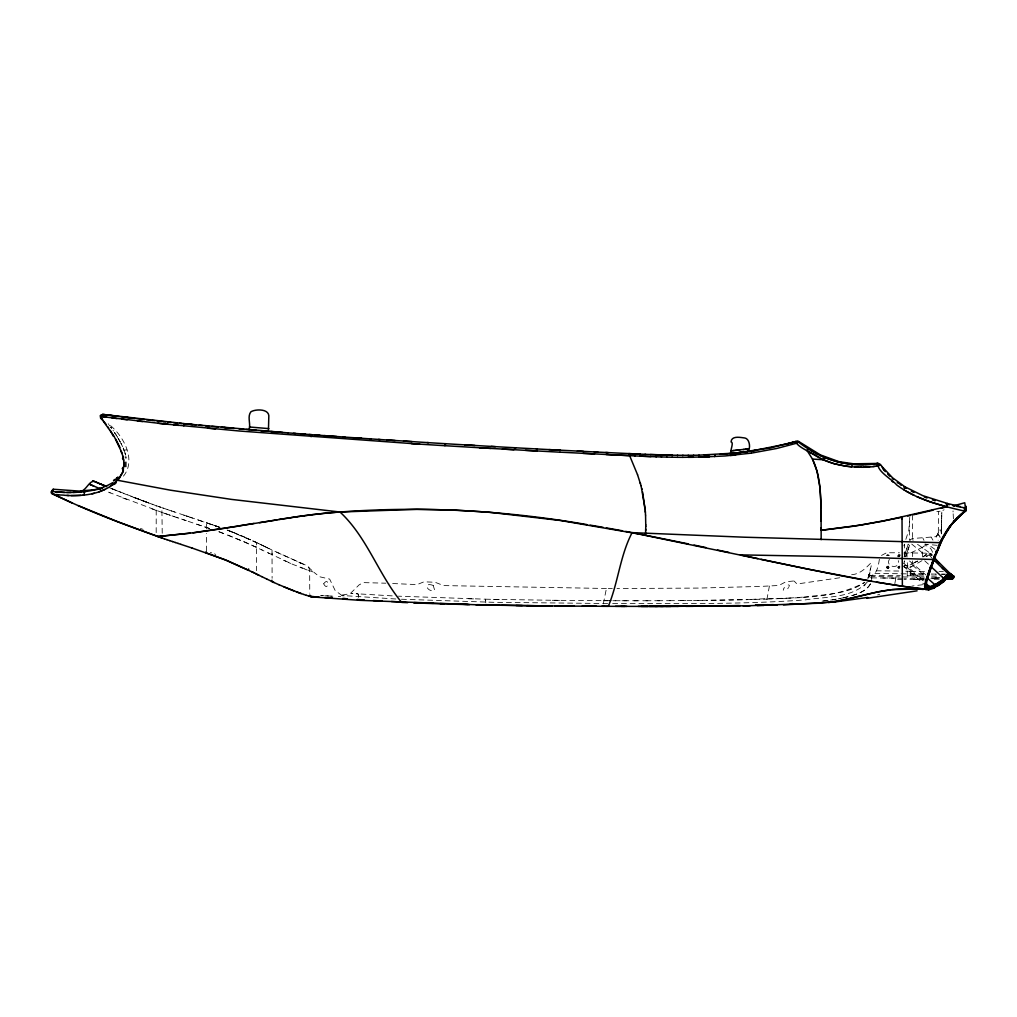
<?xml version="1.0" encoding="UTF-8"?>
<svg xmlns="http://www.w3.org/2000/svg" width="1017" height="1017" viewBox="0 0 1017 1017"><rect width="100%" height="100%" fill="white"/><g stroke="black" fill="none" stroke-linecap="round" stroke-linejoin="round"><path stroke-width="0.75" stroke-dasharray="5 3.75" d="M156.186 532.616L156.224 505.703L143.117 500.898M162.224 533.251L161.881 507.674M206.387 551.061L206.4 533.366M206.4 528.942L206.4 522.789L203.642 521.835M342.132 595.657L335.203 590.585L329.661 579.093L319.478 576.728L313.935 572.304M603.335 603.793L606.424 588.487L612.298 588.512M342.132 595.047L350.14 593.712L359.154 584.839L363.45 582.614L385.824 583.199M902.829 578.253L871.696 577.859C868.582 578.33 868.925 571.656 868.912 577.529M395.829 599L344.305 595.644L344.267 596.343M941.475 533.76L941.5 529.844M871.696 578.915L871.709 577.008M910.673 575.673L923.728 575.94M910.749 571.351L903.401 571.096M941.488 532.387L941.488 531.7M941.5 531.001L941.551 525.433M851.636 574.707C869.103 573.575 876.603 546.765 867.921 578.406C868.289 574.732 869.955 575.088 871.722 576.55L895.837 576.855L895.812 578.114L880.735 577.974M907.215 575.762L907.278 571.134M910.698 574.096L910.673 575.8L904.914 575.736M910.749 571.541L928.14 571.363M941.513 529.094L941.589 522.992M910.685 575.025L910.698 574.427M910.736 572.444L910.723 572.774M912.58 515.034L912.58 538.502L909.694 540.307L912.262 538.54L935.754 536.709C938.526 535.107 940.255 523.78 941.399 534.014M900.07 554.951C896.409 553.845 898.914 557.825 899.918 555.968M941.564 524.136L941.602 521.785M941.602 522.23L941.628 520.335M910.723 573.257L910.711 573.995L926.156 574.071M941.628 520.564L941.678 518.136M941.666 518.441L941.844 510.89L944.094 509.759M941.704 516.928L941.729 515.721M358.67 597.373L358.06 593.852L352.035 593.445M871.658 579.499L871.696 577.859L870.552 577.592M941.78 513.293L941.818 512.085M358.721 596.839L358.213 594.157M909.732 517.399L908.842 530.226L905.55 540.294M485.77 602.674L485.579 599.191L398.41 596.178M869.637 576.868L869.891 571.478L869.077 575.19M887.231 567.168C889.29 567.804 889.061 569.075 886.544 567.448C887.625 563.304 891.312 570.359 886.76 568.058C886.544 566.342 888.705 568.122 888.108 567.435M898.253 566.456L899.905 566.164L897.922 567.181L899.892 567.499M869.115 575.813L869.128 574.77M898.608 567.13L899.537 567.486M938.335 532.26L938.449 511.462L941.844 510.89M869.09 575.126L869.23 574.211L868.899 575.953M903.859 563.596L904.482 560.837M938.297 532.514C937.738 536.048 934.127 537.319 938.183 540.256M125.892 466.968L125.854 456.175M869.268 574.046L868.798 576.296L870.45 568.91M125.917 466.879L126.044 457.192M769.411 586.021L766.309 602.661M904.215 561.893L904.393 561.206M879.362 559.236C878.675 564.308 877.061 575.241 870.501 575.711M903.884 545.9L904.38 544.171M904.113 556.833L908.257 544.133L904.38 555.956M909.567 545.099L905.664 556.808L909.757 544.578M886.608 555.536L887.905 554.672L889.061 555.524M894.833 583.618L895.812 578.139L895.824 579.537L902.791 579.487M870.501 583.783C866.459 591.284 857.509 593.928 849.907 596.229M789.624 585.512L789.256 586.148M788.887 586.796L788.506 587.445M788.137 588.08L787.755 588.729M889.379 559.312C884.777 567.066 900.337 569.94 898.303 560.634M870.374 584.025C865.073 592.835 853.937 595.098 844.72 597.513M784.425 587.445L784.043 588.08M783.853 588.398L783.243 590.267M867.336 582.016C852.106 598.568 826.122 596.432 805.591 599.865C740.211 604.645 674.576 603.475 609.069 603.539M887.409 566.812L888.54 567.092L887.841 567.155M123.426 476.159C136.952 459.773 122.943 434.399 107.942 423.606M923.194 556.922L928.089 553.019L932.068 554.329L928.394 552.943L923.817 556.261M898.825 566.774L899.918 567.092L899.282 567.206M881.497 555.435L886.621 552.752L899.448 552.778M863.967 585.932L865.289 584.686M899.714 556.413L898.57 555.93M886.862 555.129L889.036 555.346M898.227 555.117L900.045 555.04M886.875 566.456L888.311 566.075L889.201 567.613M921.987 560.672L911.423 566.736L906.961 567.918L904.672 567.461L906.732 567.931M922.533 547.324C926.843 542.264 933.186 549.905 932.703 554.443M916.292 561.791C922.101 559.503 909.287 563.062 913.304 565.897L924.148 575.33M915.948 561.994L908.804 565.287L903.935 565.554L905.168 565.922M922.546 556.935L922.495 547.337L909.795 553.35L903.935 553.934M912.389 563.876L911.601 564.244M910.863 564.562L910.139 564.842M911.779 566.596L910.037 567.219M877.557 594.945L879.68 594.271M123.324 450.124L126.845 449.934M929.207 554.862C921.631 559.655 929.602 552.714 931.966 555.485M847.771 596.788L843.182 597.856M839.686 577.77L796.959 584L794.175 581.088M840.055 598.492L843.614 597.767M838.186 598.835L840.741 598.352M907.431 567.855L922.839 580.732M906.77 565.783L906.045 565.897M832.3 599.814L836.279 599.166M835.542 599.305L829.936 600.17M922.737 584.711L911.918 586.072M826.974 600.577L820.935 601.314M828.105 600.411L820.617 601.339M939.797 577.783L933.835 578.342M793.514 580.999L785.95 581.762L778.869 585.474L760.665 586.415L698.425 588.08L616.976 588.525M932.36 578.495L940.115 577.859L932.513 578.482M788.95 584.953L788.162 585.017M803.799 597.068C824.329 594.322 847.415 594.767 864.92 582.245C829.363 601.911 785.785 596.598 746.44 599.763M802.451 597.17L787.641 598.199M936.835 511.589L938.449 511.462M923.792 579.182L921.021 579.398L926.64 578.965M926.678 578.953L913.774 579.423M786.98 598.238L781.628 598.517M780.954 598.555L769.246 599.077M768.534 599.102L691.535 600.551M742.257 599.852L729.367 600.106M724.968 600.183L706.815 600.411M923.728 579.334L903.96 579.487M934.191 579.245L940 579.207M697.446 600.5L702.15 600.462M680.767 600.627L686.386 600.589M691.941 600.551L669.377 600.691M657.783 600.729L670.495 600.678M645.998 600.755L659.69 600.729M637.634 600.767L609.336 600.716M634.049 600.767L648.744 600.755M621.972 600.755L628.023 600.755M603.602 600.691L607.899 600.704M612.819 600.729L615.87 600.742M607.632 603.526L493.08 602.293L398.931 599.153M606.424 588.487L443.615 585.589L435.123 582.283L424.038 581.8L417.034 584.61L388.837 583.351M343.415 595.784L344.305 595.797M609.755 600.716L552.104 600.297M342.132 595.771L343.276 595.784M895.837 576.855L899.397 576.893M902.956 576.919L924.313 577.135M931.445 577.211L938.564 577.275M923.894 578.47L903.999 578.253M930.911 578.533L937.928 578.609M903.986 552.828L925.902 553.172L932.081 555.562M876.247 570.791L901.469 571.071M939.009 571.478L943.356 571.516M874.925 573.512L899.562 573.715M901.087 573.804L926.131 573.995M936.161 574.109L931.534 574.058L936.199 574.173M941.564 574.16L947.73 574.224M941.615 574.236L944.704 574.262M870.438 575.482L900.312 575.686M931.547 576.016L939.377 576.105M559.515 600.373L492.902 599.356M485.579 599.191L500.262 599.509M468.557 598.771L477.049 598.988M392.219 595.873L358.06 593.852M338.267 596.509L340.746 596.636M332.839 596.216L330.868 596.115M331.402 596.14L321.563 595.581M326.915 595.898L328.402 595.975M324.944 595.784L325.936 595.835M323.965 595.72L322.491 595.631M322.008 595.606L320.533 595.517M937.216 545.341L924.822 544.146L925.623 544.248M356.204 593.737L357.59 593.826M351.119 593.369L352.492 593.47M934.928 549.307L928.038 544.527L926.423 544.337M209.515 528.509L187.077 520.946M209.591 528.535L200.87 525.624M198.15 519.967L219.125 527.111M206.4 522.763L215.947 525.992M207.544 523.145L209.833 523.908M176.043 517.233L178.801 518.162M184.319 515.276L161.131 507.407M183.759 515.098L188.463 516.674M173.284 511.564L174.657 512.034M186.353 515.962L187.471 516.344M171.924 515.848L174.695 516.776M182.996 519.573L185.755 520.501M167.767 514.437L162.25 512.555L188.514 521.429M187.09 516.216L190.433 517.348M171.898 511.106L162.262 507.801M189.836 517.144L195.366 519.026M202.256 521.365L193.98 518.556M169.165 514.907L170.538 515.377M196.764 524.225L199.51 525.166M191.221 517.615L192.594 518.085M211.828 524.581L212.515 524.81M212.108 524.67L218.935 527.035M214.968 525.649L219.227 527.149M162.25 512.555L107.433 491.77L110.205 492.902M268.145 552.867L293.01 564.46L313.91 572.279L306.587 565.516L274.094 551.112M161.5 507.534L159.987 507.013M159.618 506.873L160.368 507.14L146.562 502.182M158.487 506.479L159.237 506.746M218.312 526.819L220.066 527.442M210.405 552.46L211.739 552.93M218.82 531.713L226.537 534.535M152.003 508.945L156.211 510.445M219.125 531.815L244.156 541.68L269.111 553.337M304.871 569.164L307.274 570.016M148.393 502.856L112.315 488.897M214.409 553.896L215.731 554.392M140.46 528.42L143.066 529.387M141.287 500.224L148.266 502.805L132.363 496.83L141.859 500.428M144.77 501.521L138.452 499.156M139.38 499.5L138.223 499.067M227.147 530.035L230.91 531.471M227.655 530.226L232.296 532.018M135.503 498.038L123.731 493.474M228.075 535.12L256.398 547.235L256.398 546.269M300.104 567.359L302.494 568.274M228.596 530.594L257.377 542.976M303.384 564.232L268.488 548.354M122.676 497.885L126.845 499.512M232.13 531.955L245.288 537.421M299.214 562.592L301.337 563.443M120.807 492.304L112.023 488.783M233.923 532.666L238.792 534.65M108.463 487.321L116.459 490.575L110.675 488.198M240.406 535.336L246.839 538.12M246.139 537.802L256.386 542.493L256.462 570.715M288.32 562.414L290.659 563.443M247.843 538.565L248.695 538.946M249.546 539.328L250.398 539.722M283.641 560.278L285.98 561.359M252.966 540.891L256.386 542.506M256.869 542.722L258.801 543.65M258.356 543.434L260.733 544.578M261.305 549.561L262.284 550.032M260.314 544.375L267.929 548.074L260.123 544.286M261.293 544.845L262.297 545.328M262.195 545.29L262.945 545.646M265.132 546.714L267.166 547.705M266.594 547.426L269.111 548.659M917.525 544.324L931.915 554.443M899.689 556.375L898.799 555.447L899.816 555.6M903.859 566.215C904.482 567.906 904.329 566.583 904.126 566.825L925.139 585.245M911.74 544.082L926.919 556.591M899.537 556.197L898.774 555.46L899.854 555.663M909.541 561.015L925.915 574.961M903.884 563.443L924.262 581.038M917.677 578.597L919.037 579.779M907.838 567.664L907.024 560.659M903.859 566.558L904.596 567.397M924.733 560.812L928.585 564.308M932.347 558.587L927.796 553.108M108.196 423.758L108.692 424.407M109.188 425.068L109.671 425.716M898.113 556.731L897.935 555.727L898.189 556.833M932.97 540.205L931.14 537.065M113.027 430.344L113.484 431.017M116.358 435.365L115.735 434.399L117.565 437.31L116.955 436.318M923.983 540.408L922.928 538.171M118.137 438.263L120.349 442.153M118.15 438.276L120.375 442.192M308.698 566.939L309.664 570.575L309.753 593.216M121.366 444.098L120.87 443.132L122.79 447.06M904.825 556.757L904.507 544.451M913.063 540.408L912.58 538.502M124.481 451.217L123.21 448.014L125.561 454.866M124.621 451.65L125.587 454.968M485.618 599.483L485.694 600.144M953.412 518.835L953.056 511.92M953.043 510.928L953.056 511.92M272.022 550.133L272.111 578.292M272.035 553.172L272.035 554.748M912.389 552.244L912.389 556.617M912.389 560.964L912.389 563.888M909.414 521.34L909.414 539.671M907.024 554.125L907.024 557.024M323.648 583.834C328.567 592.86 329.699 575.52 323.648 583.834M897.922 567.181C899.714 569.469 899.702 569.088 898.011 567.066M898.71 555.536L899.74 555.485L898.736 555.498M887.371 555.511L888.426 555.574L887.409 555.46M921.262 579.283L913.673 579.55L921.338 579.283M433.217 585.423C422.322 581.495 427.623 593.267 434.615 590.076L433.217 585.423M111.133 427.687L110.65 427.026L111.603 428.36L111.133 427.687M939.034 535.501C936.212 531.141 942.619 541.133 939.034 535.501M114.845 433.039L114.4 432.365L115.29 433.712L114.845 433.039M344.267 595.021L344.267 595.021"/><path stroke-width="1.5" d="M937.064 583.618L930.771 586.364L926.373 586.326L926.627 588.716L925.457 589.517L928.279 589.936L933.504 588.347L943.128 581.584M920.067 588.868C929.055 592.186 925.203 580.491 927.44 576.308C926.512 580.021 923.83 584.559 924.834 588.741C927.084 587.839 926.627 585.372 924.644 584.775M928.801 589.847C933.009 586.784 925.851 587.991 926.029 585.957M757.792 558.613L740.376 554.888L851.763 556.909L933.364 559.503L934.534 558.727L934.521 556.363L926.996 577.046M935.309 585.525L934.394 587.953M938.577 548.176L941.399 541.73L941.462 539.277M953.933 576.512C953.005 581.228 950.92 577.669 953.933 576.334M645.757 526.386L645.77 524.899M964.574 510.216L964.307 507.775L956.463 506.326M643.723 534.828L560.469 520.501L488.796 512.174L453.048 509.987L416.856 509.314L340.009 512.021L231.317 499.372L170.335 490.169L117.641 480.291L122.803 472.371L124.138 463.79M124.138 465.15L124.15 464.477M268.424 431.259L268.831 415.648C268.196 408.592 255.153 409.088 250.881 411.809C247.004 416.792 251.046 424.038 249.051 429.695M645.757 526.336L645.553 535.171L643.964 534.866M939.009 547.146L934.343 556.159M925.864 583.224L925.724 584.928L924.72 585.423M934.636 558.32L937.623 550.54M936.797 550.807L936.759 552.981L935.627 553.642M645.693 530.543L645.731 529.171M965.934 510.483L964.739 502.754L953.717 505.805M122.383 468.646C124.303 465.379 120.972 469.104 123.527 470.019M925.724 584.508L926.106 586.351L925.991 583.974M158.042 536.607L161.5 537.891L161.932 536.989M926.5 579.347L927.453 578.762L930.962 568.172M965.858 508.169L965.616 505.792M490.906 448.421L444.925 445.713L445.421 443.704L468.392 445.09M926.678 588.373L931.699 588.246L938.488 584.966M419.767 444.162L239.275 431.005L163.14 423.797L101.802 416.601L102.615 414.389L109.95 415.343M311.113 436.738L311.672 434.691L293.481 433.306M925.839 585.703L926.106 587.724M925.902 584.508L926.945 579.232M925.038 589.085L926.284 588.233L926.322 586.656M183.81 425.907L184.509 423.784L288.065 432.886M124.087 466.447L124.125 465.811M944.221 580.91L944.272 579.194L943.89 581.546L937.343 586.212M925.826 584.864L925.801 585.55M925.572 582.474L925.928 584.267M925.864 583.186L926.284 581.292M926.207 583.021L926.385 582.334M925.978 580.618L926.385 579.143M926.347 581.05L926.919 579.016M927.021 578.66L927.339 577.618M927.046 578.597L927.822 576.054M940.293 542.531L940.56 541.553L940.242 542.697L744.317 537.205L632.116 532.628L625.709 531.408M123.299 470.884L119.218 478.498L110.688 486.151M927.593 578.203L927.822 577.465M927.924 575.724L928.674 573.397M928 576.881L929.78 571.541M928.089 573.601L928.279 573.003M928.216 574.821L928.445 574.122M928.585 573.677L928.864 572.825M929.004 572.418L929.258 571.643M255.89 573.575L224.668 559.604L191.908 547.985M928.991 570.842L929.258 570.041M929.157 571.948L929.614 570.601M97.772 489.355L79.364 491.097L53.215 489.241C46.235 496.372 61.389 494.44 64.885 495.317C80.508 496.334 97.263 495.025 110.675 486.164M929.347 571.389L929.805 570.054M206.184 551.646L205.726 552.676L227.185 560.634L248.135 570.105L248.631 568.948M64.554 492.444L51.536 491.503L51.447 493.181M930.085 569.228L930.809 567.194M930.326 568.541L930.924 566.838M930.135 567.511L930.491 566.507M930.657 569.012L931.267 567.308M931.165 566.164L931.407 565.516M883.226 468.977C882.019 466.841 880.951 463.701 878.141 463.409C876.146 470.909 892.151 479.388 896.752 485.007C916.635 499.741 941.056 505.691 964.752 511.157C952.942 520.348 942.746 533.95 937.916 548.252M931.165 567.588L932.081 565.096M934.242 559.261L934.636 558.231M121.023 451.383L123.044 456.43L124.138 463.765M931.725 564.613L932.068 563.698M931.419 566.876L932.831 563.062M932.233 563.227L932.576 562.287M931.941 564.028L932.983 561.206M931.547 564.359L932.678 563.698L933.67 559.35M932.246 564.638L933.555 561.104M932.564 560.837L932.754 561.816M934.318 559.058L933.504 561.244M934.153 558.079L935.03 555.727M964.434 510.865L964.726 511.144M934.191 556.452L934.445 555.778M934.865 556.159L934.394 557.43M935.157 555.384L935.742 553.845M935.564 554.316L935.869 553.629M935.983 553.235L936.225 552.6M936.123 552.879L936.479 551.964M936.276 552.473L936.835 551.15M936.085 551.506L936.365 550.769M936.581 551.697L936.949 550.744M937.204 550.133L937.814 548.583M937.089 551.875L938.729 547.832M937.89 549.866L938.437 548.519M938.068 547.96L938.996 545.684M939.238 545.112L939.886 543.561M939.301 546.434L940.051 544.629M271.946 580.237L271.552 581.432L278.989 584.737M940.356 543.904L940.674 543.18M964.561 508.996L966.086 510.191L951.658 524.251L940.28 542.671M941.297 541.718L946.509 531.611L953.654 521.835M940.153 542.671L949.242 526.946L961.078 514.437M485.452 604.632L492.635 605.013M877.506 463.93L877.951 463.434L853.555 463.816L839 461.667L820.465 454.942L798.269 441.225L789.51 443.298M161.601 537.764C125.625 525.103 85.186 510.216 52.35 493.385M876.349 463.587L877.913 463.434C849.017 468.723 819.982 459.137 797.404 441.264C791.709 445.026 818.393 455.692 821.164 458.743M806.85 450.455L808.337 448.624L809.379 449.234M52.109 493.83L72.207 503.008M796.87 443.463L798.561 441.67M944.386 579.08C945.162 573.715 950.323 573.232 953.908 576.245M944.297 578.139C945.39 575.457 950.641 571.262 952.624 576.029M944.145 578.368L944.272 579.156L949.331 574.414L952.878 576.474L950.971 574.669L949.217 574.44L944.628 578.749M629.612 453.633L629.18 455.641L606.107 454.523M52.274 490.512L53.215 489.241L53.329 490.702M951.887 579.016C953.298 571.91 944.971 578.241 942.975 581.699M94.314 481.41C88.987 480.52 86.203 490.982 79.936 491.643M945.823 579.156L951.632 579.118L949.891 577.236L947.933 577.071L943.458 581.8M944.869 579.677L945.416 579.029M879.985 465.303C866.395 469.18 837.779 467.528 821.139 458.731M954.226 520.984L956.87 518.276M945.696 578.724L947.412 577.313M947.844 576.537L943.598 581.216M957.251 517.945L965.921 510.369L965.616 506.784M941.284 508.169L946.776 506.822L947.628 503.796L946.026 503.885M485.312 604.835L476.693 604.645M113.764 480.545L115.086 479.376L113.484 480.787M961.434 514.132L965.845 510.954L965.375 511.398M101.103 418.127L113.993 436.128L122.015 452.908M903.833 489.774L905.27 487.296L903.859 486.978L906.325 488.44M821.088 519.598L821.139 530.302L852.615 526.348L882.692 521.225L947.069 506.491L947.399 503.466L922.851 495.673L904.977 486.838L892.595 477.812L881.981 466.561M796.146 441.403L771.115 447.709M112.429 484.906C119.51 483.38 113.879 478.689 118.239 477.215L116.624 477.901L116.243 479.401M943.547 578.965L942.352 579.906M942.352 580.783L944.246 579.296L936.276 584.928L930.097 587.267M942.416 582.131L938.716 584.813M123.616 457.142L122.549 458.464L123.794 460.129M941.195 580.783L943.954 578.648L931.14 566.749M100.937 418.356L101.166 415.139L104.331 414.605M101.001 418.318L103.175 420.441M941.462 580.593L934.992 584.762L926.856 577.681M941.284 581.597L937.153 584.419M941.005 580.923L937.496 583.351M100.696 418.534L100.238 415.661L102.692 414.389L192.404 424.559M948.073 576.385L949.954 575.775M937.801 585.411L935.309 586.822M838.211 462.188L824.533 457.599L823.287 459.748L812.481 459.074L807.129 450.645L819.092 457.714M112.747 482.655C95.738 492.749 75.093 493.194 55.897 491.999M936.911 584.559L932.386 586.644M113.421 436.369L110.268 430.331M934.839 587.038L932.703 587.915M105.005 489.406L98.763 491.936M87.386 490.753C82.186 490.029 85.848 496.042 82.898 495.177M932.449 588.004L929.919 588.69M932.157 586.72L930.186 587.241M97.734 489.037L100.086 488.351M796.273 441.327L786.624 444.073M944.958 578.673L951.976 578.749L952.764 576.614L952.802 577.275M788.9 443.463L750.279 451.281M796.336 443.298L776.607 448.497L751.245 453.137M100.238 488.808L102.641 488.198M932.996 510.191L913.406 514.767M92 493.792L94.301 493.258M907.736 516.039L910.571 515.403M925.267 589.072L926.245 588.347L925.254 589.339M915.529 588.055L902.371 586.275L902.015 517.284L861.183 525.026L821.139 530.302M867.87 597.424L834.576 602.013L783.459 604.886M770.543 447.823L769.462 448.039M769.208 448.09L735.927 452.997L698.882 455.184M254.021 523.424L238.906 525.903M259.538 522.674L276.929 519.865M226.905 527.823L291.282 517.628M238.601 526.094L192.963 532.794M278.798 519.433L294.955 517.081M917.092 590.826L866.853 598.327M226.46 528.014L194.222 532.679L157.813 536.531L117.692 521.734L78.093 505.563M649.443 606.374L747.063 605.789L818.698 603.221L837.652 601.111L877.925 591.83L891.095 589.758M751.461 451.116L756.597 450.34M291.625 517.475L296.799 516.814M294.879 516.992L304.236 515.772M296.405 516.776L309.893 515.009M749.618 451.37L750.61 451.243M749.834 451.345L747.431 451.675M828.474 602.522C854.827 599.433 879.858 588.309 906.681 588.894M751.232 453.137L725.185 455.959L698.806 457.205M745.766 451.879C751.118 452.527 750.699 439.052 744.889 438.009C741.088 437.577 731.388 435.238 731.07 441.95C734.922 442.484 727.447 455.374 732.774 453.302M304.096 515.708L311.787 514.767M744.342 452.057L747.304 451.688M745.347 449.298L748.626 448.866L731.07 450.811L732.164 450.722M744.787 452.006L741.749 452.374M310.338 514.894L323.088 513.458M190.344 533.175L157.813 536.531M311.914 514.704L329.152 512.848M743.147 449.565L744.253 449.438M83.318 491.758L85.288 491.516M741.571 452.387L732.011 453.379M740.465 452.514L733.88 453.201M737.668 450.175L739.855 449.946M735.927 452.997L741.139 452.438M323.559 513.382C411.351 505.309 500.008 509.479 586.822 524.581M735.469 450.404L736.562 450.289M876.031 466.206L877.684 466.04M733.27 450.62L734.363 450.506M730.435 455.527L735.66 455.031M892.265 589.631L923.055 588.894C868.531 582.347 814.808 570.486 761.085 559.325M728.35 453.696L731.986 453.379M874.773 463.739L865.213 464.4M729.825 453.569L730.905 453.48M329.8 512.784L335.318 512.339M872.853 466.485L874.442 466.345M79.301 492.114L81.309 491.948M725.82 453.9L726.761 453.824M726.583 453.836L727.676 453.747M725.083 453.951L720.163 454.294M722.21 454.154L722.858 454.116M336.144 512.276L340.009 512.021C367.34 537.446 378.273 574.287 401.69 602.42L407.652 602.661M80.979 495.343L71.037 495.597M868.035 466.828L869.637 466.727M790.387 603.793L792.993 603.64M715.142 454.586L714.659 456.633M77.254 492.241L73.122 492.419M866.42 466.917L863.166 467.045M928.712 588.856L926.83 588.487M773.378 604.619L755.351 605.242L768.216 604.823L767.466 604.606M704.247 455.044L709.612 454.841M709.357 456.875L682.712 457.332M770.594 605.28L777.102 605.09M863.611 464.464L852.259 464.273L851.649 466.803L846.284 466.244L833.762 463.599L822.206 459.239M757.144 605.598L763.945 605.446M738.723 605.636L676.813 606.323M740.312 605.611L713.031 606.056M693.492 455.273L699.06 455.171M743.135 605.852L750.203 605.725M735.927 605.954L714.709 606.183M908.156 588.868L912.605 588.843M708.048 606.107L665.995 606.361M688.115 455.311L693.747 455.26M859.899 467.083L861.539 467.07M71.012 492.457L66.753 492.47M688.051 457.332L693.391 457.294M700.433 606.285L707.616 606.246M928.483 587.483L927.313 587.343M685.789 606.361L693.149 606.323M655.012 606.374L670.813 606.399M660.503 606.374L678.339 606.374M682.725 455.311L688.42 455.311M638.231 606.374L663.211 606.399M621.184 606.348L647.816 606.399M641.295 606.399L657.44 606.399M914.092 588.843L918.567 588.856M601.721 606.285L624.908 606.361M615.438 606.335L626.892 606.361M582.08 606.183L596.572 606.259M568.49 606.094L608.306 606.31C618.26 582.449 619.989 555.79 632.116 532.628L807.345 569.012L871.925 581.317M677.335 455.273L683.081 455.311M677.373 457.294L682.877 457.332M555.091 605.979L574.427 606.132M946.865 577.351L949.242 577.376M542.481 605.852L567.003 606.081M947.208 576.181L949.814 576.219M537.218 605.763L544.667 605.852L526.781 605.611M552.117 605.929L516.102 605.509M534.98 605.763L475.88 604.759M671.932 455.184L677.729 455.273M672.021 457.205L677.564 457.294M501.521 605.28L522.293 605.547M858.259 467.083L854.966 466.994M500.021 605.153L482.261 604.899M666.669 457.103L672.25 457.218M952.802 577.414C955.37 578.139 951.149 577.427 950.717 575.953M476.897 604.784L360.018 600.335L311.444 596.852L309.791 595.098M469.523 604.619L450.595 604.123M644.918 454.332L672.402 455.196L655.723 454.752M661.317 456.951L666.923 457.103M468.163 604.429L440.158 603.577M661.711 454.942L650.321 454.548M655.952 456.786L661.597 456.964M444.353 603.945L413.665 602.903M656.27 456.798L639.884 456.137M426.428 603.081L433.267 603.335M650.944 456.608L634.532 455.896M426.428 603.081L414.288 602.585M645.655 454.357L634.112 453.849M628.709 453.595L640.316 454.141M66.919 495.444L68.991 495.533M405.516 602.204L391.418 601.517M605.751 452.489L634.964 453.887M634.964 455.921L559.986 452.158M577.376 451.078L597.894 452.107M594.271 451.929L608.166 452.616M583.033 453.353L594.564 453.925M556.858 450.01L583.478 451.383M318.944 597.246L310.973 596.712M324.639 597.538L332.19 597.92L328.389 597.729M318.982 597.246L308.901 596.102M536.353 448.929L559.871 450.175M548.913 449.603L560.431 450.2M525.42 450.328L559.986 452.196M514.043 447.709L537.396 448.98M502.398 449.069L536.938 450.976M382.214 601.034L373.175 600.513M491.147 446.412L515.861 447.811M479.401 447.76L513.916 449.717M468.278 445.077L495.381 446.654M464.68 444.861L474.914 445.471M952.929 577.414L953.59 577.503M427.089 442.573L445.878 443.73M444.925 445.713L411.402 443.628M428.666 442.675L378.438 439.42M403.533 441.073L411.91 441.62M357.069 599.509L364.315 599.979M386.803 439.98L395.168 440.526M370.074 438.861L380.18 439.535M361.442 438.263L370.811 438.912M353.369 437.704L361.721 438.289L342.729 436.954M345.03 437.119L324.029 435.607M336.678 436.522L314.685 434.92M342.576 598.479L347.344 598.822L343.517 598.543M309.041 434.488L320.012 435.301M300.701 433.852L305.608 434.234M287.709 432.848L295.693 433.471M271.755 431.589L282.65 432.454M268.831 428.615L249.508 427.013M270.611 431.488L272.124 431.615M261.954 430.788L265.907 431.106M260.759 430.687L262.284 430.814M252.407 429.988L256.246 430.305M246.508 429.492L251.415 429.899M242.605 429.149L243.61 429.238M238.982 428.843L243.025 429.187M101.802 416.601L106.861 417.262M230.897 428.132L234.075 428.411M224.045 427.521L231.978 428.233M227.719 427.852L221.375 427.28M218.21 427L211.879 426.415M207.532 428.182L215.464 428.907M205.548 425.818L208.714 426.123M199.218 425.22L202.383 425.526M850.504 464.146L839.966 462.57M196.065 424.915L189.759 424.305M186.607 423.987L183.098 423.644M181.903 423.517L179.513 423.275M173.462 424.864L178.636 425.386M177.123 423.034L173.526 422.665M171.148 422.424L167.602 422.055M168.288 424.343L157.966 423.25M923.055 588.894L916.8 588.207M165.657 421.852L163.724 421.648M158.728 421.114L163.877 421.661M159.847 421.229L156.949 420.911M155.016 420.707L152.105 420.39M150.376 420.186L146.295 419.741M144.541 419.538L142.088 419.258M137.409 420.974L142.545 421.559M140.702 419.093L136.57 418.623M56.38 494.504L58.528 494.758M135.21 418.457L131.867 418.063M133.113 418.216L122.93 416.983M130.634 417.923L126.922 417.478M122.104 419.169L127.201 419.779M124.455 417.173L120.756 416.716M119.523 416.563L115.836 416.106M111.934 417.911L117.006 418.546M114.603 415.94L110.51 415.419M112.785 415.711L105.997 414.834M902.371 586.275L876.476 582.105M51.536 491.503L51.74 491.808M590.089 525.115L603.106 527.327M606.348 527.899L622.493 530.81M645.553 535.247L688.077 543.841M705.849 547.553L694.026 545.074M717.519 550.019L729.024 552.473M960.328 506.53L947.145 503.453M954.76 506.008L952.573 505.513M949.293 504.724L948.2 504.457M603.831 606.285L603.526 605.649M946.776 506.809L930.25 501.915L916.775 496.588M311.431 596.852L306.359 595.301M932.424 499.881L935.132 500.745M303.841 594.487L306.257 595.276M191.959 548.01L180.835 544.337M177.988 543.396L180.784 544.324M175.178 542.468L178.064 543.421M172.394 541.527L175.293 542.506M169.623 540.599L172.534 541.578M303.702 594.437L296.303 591.843M166.877 539.658L169.775 540.65M164.169 538.73L167.004 539.709M161.5 537.815L164.258 538.768M301.172 593.585L283.896 586.885M924.377 497.021L927.046 498.025M293.671 590.852L278.938 584.711M106.645 486.571L104.802 485.808M105.526 486.113L106.365 486.469M105.158 485.961L103.353 485.211M102.641 484.918L104.459 485.668L99.03 483.406M101.191 484.308L101.942 484.626M99.755 483.711L101.56 484.461M100.111 483.863L100.836 484.156M100.543 488.923L89.534 484.27L93.653 486.024M100.467 484.003L94.683 481.562M98.496 483.177L92.598 480.672M824.533 457.599L819.333 455.095M274.094 582.512L266.721 579.016M248.212 570.041L249.165 570.499M266.734 579.029L261.801 576.639M251.58 571.668L252.534 572.126M253.017 572.368L253.983 572.825M261.789 576.639L255.864 573.817L258.852 575.202M914.13 495.355L906.363 491.275M911.346 491.186L913.902 492.47M965.68 508.335L965.845 508.97L964.345 507.903M817.299 454.002L810.346 449.87M899.867 484.359L901.189 485.262M897.261 482.478L898.558 483.431M891.731 480.977L893.384 482.363M892.252 478.435L893.485 479.477M925.559 583.097L929.907 587.114M942.708 577.389L944.056 578.648M933.581 559.77L948.441 573.957C948.111 578.228 948.111 576.054 951.378 578.737M942.251 568.045L943.496 569.228M889.862 476.261L887.561 473.998M949.916 573.308L953.209 576.232M934.572 558.104L952.548 575.914M884.282 470.451L885.349 471.659M934.28 557.545L936.784 560.621M884.18 470.324L883.29 469.091M937.458 561.46L938.793 563.151M101.217 418.025L102.081 419.118M103.772 421.33L106.264 424.661M107.891 426.911L108.692 428.043M115.773 439.153L119.904 447.416M629.637 455.667L637.545 474.736M637.545 474.736L641.028 485.681M640.24 482.897L640.507 483.838M641.041 485.706L645.134 508.856M641.752 488.452L641.981 489.342M123.044 456.43L123.248 457.281M642.579 491.948L645.401 512.39M819.829 486.876L817.071 471.329L812.481 459.074C821.723 478.346 820.706 500.288 821.1 521.124M953.59 520.806L953.679 521.797M819.905 487.613L820.744 500.161M645.287 510.801L645.49 514.081M124.049 462.366L124.099 463.078M645.49 514.208L645.579 515.733M645.579 515.848L645.757 524.95M902.015 517.284L902.079 518.988M820.77 501.038L820.897 505.246M820.922 506.046L820.973 508.614M820.999 510.343L821.037 513.636M821.062 515.212L821.075 518.238M821.126 527.798L821.164 539.671M941.462 540.663L941.462 541.349M925.406 583.974C925.724 587.14 925.368 582.576 925.406 583.911M100.823 417.11C100.403 418.534 101.827 415.076 100.823 417.148M965.642 506.453L965.616 506.377"/></g></svg>
